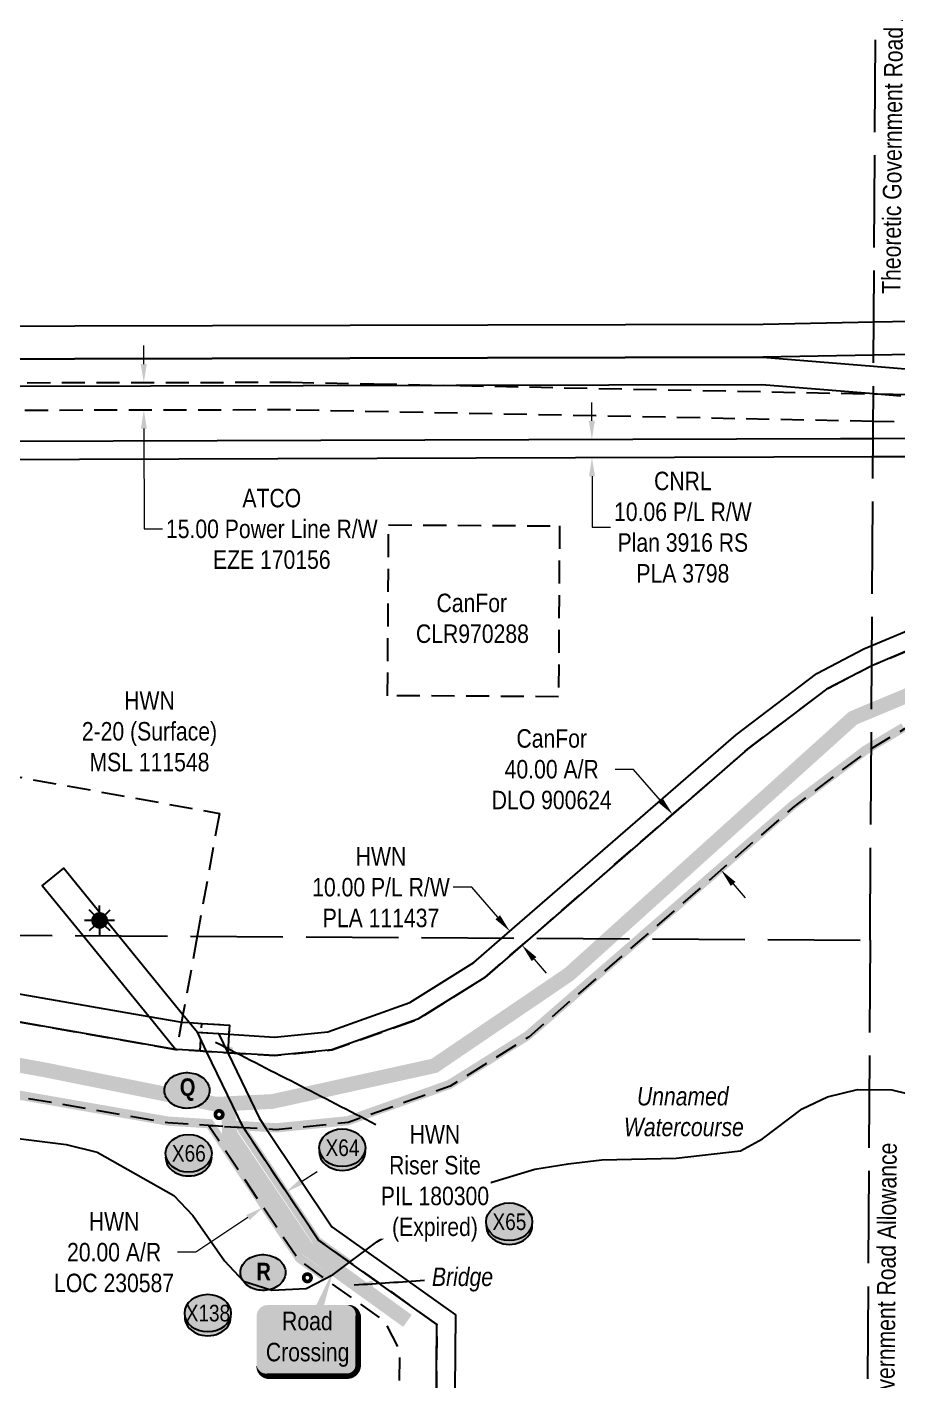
# Model space of a CAD drawing. Extents: x 454172 to 490274, y 6043290 to 6049925.
# Drawn here: x 471741 to 472212, y 6044025 to 6044758 of the extents above; entities that cross this region are included whole.
import ezdxf
from ezdxf.enums import TextEntityAlignment as Align

# ---------------------------------------------------------------- set-up
doc = ezdxf.new("R2010")
doc.units = 0
doc.header["$LTSCALE"] = 5
doc.header["$PDMODE"] = 35
doc.header["$PDSIZE"] = 5
for name, pattern in [('foc-ACCESSROAD', [3.75, 2.5, -1.25]), ('foc-FLOWLINE', [3.75, 2.5, -1.25]), ('foc-UNSURVEYED', [12.5, 10, -2.5]), ('foc-WHEELTRACKS', [2, 0.4, -1.6])]:
    doc.linetypes.add(name, pattern=pattern)
doc.layers.get('Defpoints').update_dxf_attribs({"color": 9})
for name, color, linetype, lineweight in [('AS-GENERAL', 48, 'Continuous', 18), ('F-AR-T', 190, 'Continuous', 9), ('F-EZE-T', 190, 'Continuous', 9), ('F-RW-T', 190, 'Continuous', 9), ('F-WS-T', 190, 'Continuous', 9)]:
    doc.layers.add(name, color=color, linetype=linetype, lineweight=lineweight)
for name, color, linetype in [('AS-ROADS', 254, 'Continuous'), ('CG-NOTES', 7, 'Continuous'), ('F-AR', 190, 'foc-ACCESSROAD'), ('F-EZE', 190, 'foc-FLOWLINE'), ('F-RW', 190, 'Continuous'), ('F-WS', 190, 'foc-ACCESSROAD'), ('F-WS-S', 190, 'Continuous'), ('L-ROAD-T', 7, 'Continuous'), ('L-USEC', 7, 'foc-UNSURVEYED'), ('P-CROSSINGS', 250, 'Continuous'), ('P-PROPOSED', 10, 'Continuous'), ('T-WATER', 160, 'Continuous'), ('T-WATER-P3', 160, 'foc-WHEELTRACKS'), ('T-WATER-T', 170, 'Continuous')]:
    doc.layers.add(name, color=color, linetype=linetype)
doc.styles.add('80', font='ARIALN.TTF', dxfattribs={"height": 10})
doc.styles.add('80CG', font='ARIALN.TTF', dxfattribs={"height": 10})
doc.styles.add('80L', font='ARIALN.TTF', dxfattribs={"height": 10})
doc.styles.add('80LS', font='ARIALNI.TTF', dxfattribs={"height": 10})
doc.styles.add('BOLD', font='ARIALNB.TTF')
doc.styles.add('Crossing', font='ARIALN.TTF', dxfattribs={"height": 10})
doc.styles.add('foc-LtypeFont', font='ARIALN.TTF', dxfattribs={"height": 7.35})
doc.linetypes.add('foc-TOPO-flowdirection-NOLINE', pattern='A,0,[">",foc-LtypeFont,S=0.3,R=0,X=0,Y=-0.945],-20,[">",foc-LtypeFont,S=0.3,R=0,X=0,Y=-0.945],0', length=20)
doc.dimstyles.new('Compass 5 000', dxfattribs={"dimscale": 5, "dimtxt": 9, "dimasz": 2, "dimexe": 0.2, "dimexo": 0.0625, "dimgap": 0.5, "dimtad": 0, "dimtih": 1, "dimtoh": 1, "dimzin": 0, "dimdsep": 46, "dimtxsty": '80CG', "dimcen": 0.1, "dimse1": 1, "dimse2": 1, "dimclrd": 256, "dimclrt": 256, "dimaunit": 1, "dimadec": 4, "dimazin": 0, "dimtfac": 0.06, "dimtofl": 0, "dimtmove": 0, "dimatfit": 1, "dimfxl": 0.2, "dimtolj": 1, "dimtzin": 0, "dimlwd": -1, "dimarcsym": 0})

# ---------------------------------------------------------------- blocks, each defined once
blk = doc.blocks.new('AA')
at = {"const_width": 4}
blk.add_lwpolyline([(-1, 0, 1), (1, 0, 1)], format="xyb", close=True, dxfattribs=at)
blk.add_circle((0, 0), 2)
blk = doc.blocks.new('Route_Letters')
h = blk.add_hatch(color=255)
h.dxf.hatch_style = 1
edge = h.paths.add_edge_path()
edge.add_ellipse((-0.12, 0.46), major_axis=(-11.97, 0), ratio=0.789318, start_angle=0, end_angle=360)
at = {"color": 5}
blk.add_open_spline([(-12.34, 0.46), (-12.34, -0.25), (-12.24, -0.97), (-11.72, -2.79), (-11.14, -3.88), (-9.56, -5.81), (-8.54, -6.66), (-6.22, -8.02), (-4.9, -8.54), (-2.12, -9.17), (-0.66, -9.3), (2.22, -9.13), (3.64, -8.84), (6.27, -7.89), (7.48, -7.22), (9.54, -5.6), (10.38, -4.64), (11.6, -2.54), (11.97, -1.4), (12.18, 0.91), (12.02, 2.08), (11.2, 4.3), (10.54, 5.35), (8.8, 7.2), (7.72, 7.99), (5.29, 9.24), (3.93, 9.68), (1.11, 10.18), (-0.35, 10.23), (-3.22, 9.91), (-4.61, 9.55), (-7.16, 8.47), (-8.32, 7.75), (-10.24, 6.02), (-11, 5.02), (-12.05, 2.86), (-12.32, 1.7), (-12.34, 0.52), (-12.34, 0.49), (-12.34, 0.46)], degree=3, knots=[0, 0, 0, 0, 0.219529, 0.219529, 0.575727, 0.575727, 0.931924, 0.931924, 1.288121, 1.288121, 1.644318, 1.644318, 2.000515, 2.000515, 2.356712, 2.356712, 2.712909, 2.712909, 3.069107, 3.069107, 3.425304, 3.425304, 3.781501, 3.781501, 4.137698, 4.137698, 4.493895, 4.493895, 4.850092, 4.850092, 5.20629, 5.20629, 5.562487, 5.562487, 5.918684, 5.918684, 6.274881, 6.274881, 6.283185, 6.283185, 6.283185, 6.283185], dxfattribs=at)
at = {"color": 14, "style": 'BOLD'}
blk.add_attdef('A', text='', height=9.5, dxfattribs=at).set_placement((0.22, 0.98), align=Align.MIDDLE)
blk = doc.blocks.new('*D148')
at = {"layer": 'Defpoints', "color": 0, "transparency": 16777216}
for p in [(472100.65, 6044340.8), (472090.28, 6044331.79), (472126.87, 6044310.62)]:
    blk.add_point(p, dxfattribs=at)
at = {"layer": 'F-AR-T', "transparency": 16777216}
for p, q in [((472069.13, 6044356.13), (472059.13, 6044356.13)), ((472083.72, 6044339.34), (472069.13, 6044356.13)), ((472123.07, 6044294.07), (472129.63, 6044286.52))]:
    blk.add_line(p, q, dxfattribs=at)
for points in [[(472084.98, 6044340.43), (472082.47, 6044338.25), (472090.28, 6044331.79)], [(472124.32, 6044295.16), (472121.81, 6044292.97), (472116.51, 6044301.61)]]:
    blk.add_solid(points, dxfattribs=at)
at = {"layer": 'F-AR-T', "transparency": 16777216, "insert": (472024.86, 6044356.13), "char_height": 10, "attachment_point": 5, "style": '80CG'}
blk.add_mtext('\\A1;CanFor\\P40.00 A/R\\PDLO 900624', dxfattribs=at)
blk = doc.blocks.new('*D166')
at = {"layer": 'Defpoints', "color": 0, "transparency": 16777216}
for p in [(471882.43, 6044125.48), (471868.71, 6044119.02), (471869.96, 6044117.15)]:
    blk.add_point(p, dxfattribs=at)
at = {"layer": 'F-AR-T', "transparency": 16777216}
for p, q in [((471889.49, 6044132.91), (471897.81, 6044138.46)), ((471860.4, 6044113.47), (471832.26, 6044094.66)), ((471832.26, 6044094.66), (471822.26, 6044094.66))]:
    blk.add_line(p, q, dxfattribs=at)
for points in [[(471888.57, 6044134.29), (471890.42, 6044131.52), (471881.18, 6044127.35)], [(471859.47, 6044114.85), (471861.32, 6044112.08), (471868.71, 6044119.02)]]:
    blk.add_solid(points, dxfattribs=at)
at = {"layer": 'F-AR-T', "transparency": 16777216, "insert": (471787.96, 6044094.66), "char_height": 10, "attachment_point": 5, "style": '80CG'}
blk.add_mtext('\\A1;HWN\\P20.00 A/R\\PLOC 230587', dxfattribs=at)
blk = doc.blocks.new('*D39')
at = {"layer": 'Defpoints', "color": 0, "transparency": 16777216}
for p in [(471824.94, 6044565.62), (471804.07, 6044550.59), (471824.97, 6044550.63)]:
    blk.add_point(p, dxfattribs=at)
at = {"layer": 'F-EZE-T', "transparency": 16777216}
for p, q in [((471804.03, 6044575.58), (471804.01, 6044585.58)), ((471804.09, 6044540.59), (471804.19, 6044486.27)), ((471804.19, 6044486.27), (471814.19, 6044486.27))]:
    blk.add_line(p, q, dxfattribs=at)
for points in [[(471805.69, 6044575.58), (471802.36, 6044575.58), (471804.05, 6044565.58)], [(471805.76, 6044540.59), (471802.42, 6044540.59), (471804.07, 6044550.59)]]:
    blk.add_solid(points, dxfattribs=at)
at = {"layer": 'F-EZE-T', "transparency": 16777216, "insert": (471873.33, 6044486.27), "char_height": 10, "attachment_point": 5, "style": '80CG'}
blk.add_mtext('\\A1;ATCO\\P15.00 Power Line R/W\\PEZE 170156', dxfattribs=at)
blk = doc.blocks.new('*D46')
at = {"layer": 'Defpoints', "color": 0, "transparency": 16777216}
for p in [(471988.02, 6044534.63), (471988.05, 6044524.58), (472046.64, 6044524.78)]:
    blk.add_point(p, dxfattribs=at)
at = {"layer": 'F-RW-T', "transparency": 16777216}
for p, q in [((472046.57, 6044544.83), (472046.54, 6044554.83)), ((472046.67, 6044514.78), (472046.76, 6044487.2)), ((472046.76, 6044487.2), (472056.76, 6044487.2))]:
    blk.add_line(p, q, dxfattribs=at)
for points in [[(472048.24, 6044544.83), (472044.9, 6044544.82), (472046.6, 6044534.83)], [(472048.34, 6044514.78), (472045, 6044514.77), (472046.64, 6044524.78)]]:
    blk.add_solid(points, dxfattribs=at)
at = {"layer": 'F-RW-T', "transparency": 16777216, "insert": (472095.85, 6044487.2), "char_height": 10, "attachment_point": 5, "style": '80CG'}
blk.add_mtext('\\A1;CNRL\\P10.06 P/L R/W\\PPlan 3916 RS\\PPLA 3798', dxfattribs=at)
blk = doc.blocks.new('*D56')
at = {"layer": 'Defpoints', "color": 0, "transparency": 16777216}
for p in [(472034.04, 6044296.16), (472040.6, 6044288.62), (472002.19, 6044268.48)]:
    blk.add_point(p, dxfattribs=at)
at = {"layer": 'F-RW-T', "transparency": 16777216}
for p, q in [((471981.53, 6044292.27), (471971.53, 6044292.27)), ((471995.63, 6044276.03), (471981.53, 6044292.27)), ((472015.31, 6044253.39), (472021.87, 6044245.84))]:
    blk.add_line(p, q, dxfattribs=at)
for points in [[(471996.89, 6044277.13), (471994.38, 6044274.94), (472002.19, 6044268.48)], [(472016.57, 6044254.48), (472014.05, 6044252.3), (472008.75, 6044260.94)]]:
    blk.add_solid(points, dxfattribs=at)
at = {"layer": 'F-RW-T', "transparency": 16777216, "insert": (471932.44, 6044292.27), "char_height": 10, "attachment_point": 5, "style": '80CG'}
blk.add_mtext('\\A1;HWN\\P10.00 P/L R/W\\PPLA 111437', dxfattribs=at)
blk = doc.blocks.new('GAS')
h = blk.add_hatch(color=255)
h.dxf.hatch_style = 1
edge = h.paths.add_edge_path()
edge.add_arc((0, 0), 0.9, 0, 360)
for p, q in [((0, 0.81), (0, 1.62)), ((-0.81, 0), (-1.62, 0)), ((-0.57, 0.57), (-1.14, 1.14)), ((0.57, 0.57), (1.14, 1.14)), ((1.62, 0), (0.81, 0)), ((-0.57, -0.57), (-1.14, -1.14)), ((0, -0.81), (0, -1.62)), ((1.14, -1.14), (0.57, -0.57))]:
    blk.add_line(p, q)
blk.add_circle((0, 0), 0.8)
blk = doc.blocks.new('*U274')
h = blk.add_hatch(color=59)
edge = h.paths.add_edge_path()
edge.add_line((-21.5, -20), (21.5, -20))
edge.add_arc((21.5, -14), 6, 270, 360)
edge.add_line((27.5, -14), (27.5, 12.5))
edge.add_arc((21.5, 12.5), 6, 0, 90)
edge.add_line((21.5, 18.5), (-21.5, 18.5))
edge.add_arc((-21.5, 12.5), 6, 90, 180)
edge.add_line((-27.5, 12.5), (-27.5, -14))
edge.add_arc((-21.5, -14), 6, 180, 270)
at = {"color": 1, "flags": 128}
blk.add_lwpolyline([(14.53, 38.54, 0, 7.5, 0), (0, 0, 0, 0, 0)], format="xyseb", dxfattribs=at)
blk.add_lwpolyline([(-21.5, -20, 3, 3, 0), (21.5, -20, 3, 3, 0.414214), (27.5, -14, 3, 3, 0), (27.5, 12.5, 3, 0, 0.414214), (21.5, 18.5, 0, 0, 0), (-21.5, 18.5, 0, 0, 0.414214), (-27.5, 12.5, 0, 0, 0), (-27.5, -14, 0, 3, 0.414214)], format="xyseb", close=True, dxfattribs=at)
at = {"color": 1, "style": '80'}
blk.add_attdef('ENTER_TEXT_001', (-35.99, -5), '', height=10, dxfattribs=at)
blk = doc.blocks.new('xing2')
h = blk.add_hatch(color=50)
h.dxf.hatch_style = 1
edge = h.paths.add_edge_path()
edge.add_ellipse((0, 0), major_axis=(-12.5, 0), ratio=0.816297, start_angle=0, end_angle=360)
h = blk.add_hatch(color=250)
h.dxf.hatch_style = 1
edge = h.paths.add_edge_path()
edge.add_ellipse((0, -2.05), major_axis=(-12.5, 0), ratio=0.816297, start_angle=0, end_angle=180)
edge.add_line((12.5, -2.05), (12.5, 0))
edge.add_ellipse((0, 0), major_axis=(-12.5, 0), ratio=0.816297, start_angle=0, end_angle=180, ccw=False)
edge.add_line((-12.5, 0), (-12.5, -2.05))
at = {"color": 250}
blk.add_ellipse((0, 0), major_axis=(-12.5, 0), ratio=0.816297, dxfattribs=at)
blk.add_ellipse((0, -2.05), major_axis=(-12.5, 0), ratio=0.816297, start_param=0, end_param=3.141593, dxfattribs=at)
at = {"color": 250, "style": 'Crossing'}
blk.add_attdef('CROSSING', text='', height=9, dxfattribs=at).set_placement((0.09, 0.02), align=Align.MIDDLE_CENTER)
at = {"color": 250, "style": 'Crossing', "flags": 1}
for tag, p in [('OWNER', (0.09, -12.49)), ('DESCRIPTION', (0.09, -25.77)), ('LOCATION', (0.09, -39.3)), ('DWG_REF', (0.09, -52.84))]:
    blk.add_attdef(tag, text='', height=9, dxfattribs=at).set_placement(p, align=Align.MIDDLE_CENTER)

msp = doc.modelspace()

# ---------------------------------------------------------------- linework, layer by layer
at = {"layer": 'AS-GENERAL', "const_width": 5, "flags": 128}
msp.add_lwpolyline([(471898.396, 6044092.712), (471919.905, 6044076.364)], dxfattribs=at)
at = {"layer": 'AS-ROADS', "const_width": 7.996, "flags": 128}
for points in [[(475014.156, 6044542.833), (473805.857, 6044552.612), (473742.691, 6044553.562), (473692.823, 6044573.975), (473476.563, 6044691.804), (473406.347, 6044718.087), (473355.253, 6044734.215), (473275.899, 6044743.22), (473239.745, 6044733.961), (472887.734, 6044649.713), (472501.795, 6044510.218), (472450.745, 6044482.161), (472256.642, 6044412.51), (472188, 6044383.92), (472034.219, 6044245.142), (471961.318, 6044195.626), (471873.739, 6044176.307), (471843.238, 6044174.797), (471749.922, 6044193.513), (471535.036, 6044232.499), (471412.928, 6044293.134), (471330.997, 6044368.73)], [(471849.84, 6044175.124), (471850.446, 6044158.981), (471892.318, 6044096.717), (471946.773, 6044057.511)]]:
    msp.add_lwpolyline(points, dxfattribs=at)
at = {"layer": 'F-AR', "flags": 128}
for points in [[(459735.175, 6046472.34), (459774.96, 6046470.4), (459823.646, 6046470.097), (459925.381, 6046469.465), (459932.458, 6046469.421), (459936.768, 6046469.394), (459942.957, 6046469.356), (459994.91, 6046469.033), (460052.536, 6046468.675), (460105.19, 6046463.254), (460157.155, 6046453.884), (460158.304, 6046453.677), (460261.824, 6046420.316), (460797.913, 6046230.963), (460822.759, 6046222.187), (460827.977, 6046219.713), (460916.183, 6046177.888), (461045.505, 6046113.108), (461099.932, 6046080.751), (461124.886, 6046062.712), (461216.997, 6045981.245), (461251.406, 6045950.816), (461259.016, 6045944.093), (461345.536, 6045859.476), (461375.492, 6045835.418), (461428.401, 6045802.394), (461479.79, 6045777.726), (461534.36, 6045764.688), (461619.044, 6045749.756), (461814.875, 6045715.227), (461915.656, 6045708.426), (462423.761, 6045699.044), (462442.87, 6045698.692), (462453.917, 6045698.515), (463248.913, 6045685.843), (463317.549, 6045684.749), (463702.444, 6045680.703), (463732.663, 6045680.385), (464053.993, 6045677.019), (464084.151, 6045676.703), (464515.596, 6045672.175), (464879.165, 6045666.676), (465143.009, 6045662.68), (465152.923, 6045662.53), (465153.331, 6045662.524), (465182.584, 6045662.08), (465183.003, 6045662.073), (465573.803, 6045656.171), (465684.201, 6045652.454), (465714.354, 6045651.439), (465884.808, 6045645.7), (465933.897, 6045641.752), (465954.122, 6045640.125), (465968.064, 6045639.004), (466110.718, 6045616.357), (466232.285, 6045592.456), (466293.194, 6045573.45), (466350.716, 6045546.368), (466507.95, 6045445.747), (466594.144, 6045390.588), (466745.816, 6045288.977), (466762.721, 6045277.652), (467025.394, 6045101.681), (467087.104, 6045060.349), (467309.365, 6044914.084), (467339.385, 6044894.327), (467728.301, 6044638.386), (467743.255, 6044628.546), (467745.892, 6044626.81), (467752.485, 6044622.473), (467793.584, 6044595.429), (467845.945, 6044568.641), (467900.55, 6044551.287), (467938.354, 6044546.349), (467978.293, 6044545.527), (468024.119, 6044548.14), (468035.75, 6044548.803), (468071.187, 6044550.825), (468112.757, 6044553.196), (468131.041, 6044554.239), (468132.24, 6044554.307), (468153.563, 6044555.523), (468157.43, 6044555.828), (468161.336, 6044556.263), (468167.473, 6044556.317), (468171.313, 6044556.536), (468174.345, 6044556.709), (468303.293, 6044560.119), (468430.81, 6044559.982), (468465.902, 6044560.029), (468485.905, 6044560.056), (468487.2, 6044560.057), (468502.551, 6044560.077), (468510.737, 6044560.088), (468803.155, 6044560.478), (468937.6, 6044562.493), (468967.763, 6044562.945), (469065.756, 6044564.413), (469123.955, 6044561.589), (469189.86, 6044548.101), (469205.381, 6044544.699), (469210.287, 6044543.92), (469220.837, 6044541.761), (469225.742, 6044540.757), (469232.158, 6044539.28), (469233.443, 6044538.984), (469243.805, 6044536.597), (469253.746, 6044534.307), (469259.321, 6044533.224), (469473.288, 6044483.745), (469574.269, 6044455.441), (469615.74, 6044437.26), (469687.161, 6044389.61), (469761.493, 6044331.457), (469783.141, 6044314.521), (469816.413, 6044297.391), (469851.582, 6044286.323), (469910.125, 6044278.03), (470011.614, 6044279.417), (470113.383, 6044284.719), (470233.973, 6044299.668), (470332.224, 6044320.007), (470387.864, 6044341.598), (470564.763, 6044440.023), (470567.529, 6044441.21), (470597.772, 6044454.18), (470624.653, 6044465.708), (470686.271, 6044483.949), (470729.292, 6044490.305), (470808.667, 6044494.132), (470830.849, 6044495.202), (470836.271, 6044495.464), (470841.127, 6044495.993), (470865.943, 6044498.701), (470872.415, 6044499.407), (470876.603, 6044499.853), (470880.122, 6044500.249), (470892.012, 6044501.546), (470961.785, 6044509.162), (471020.537, 6044515.574), (471082.957, 6044520.184), (471126.231, 6044519.847), (471156.853, 6044514.998), (471169.302, 6044513.026), (471204.737, 6044500.296), (471243.436, 6044478.237), (471292.701, 6044437.934), (471392.362, 6044345.525), (471425.647, 6044314.663), (471455.812, 6044294.914), (471489.51, 6044277.067), (471515.465, 6044267.611), (471525.028, 6044264.134), (471584.217, 6044251.304), (471683.929, 6044228.508), (471687.731, 6044227.838), (471821.254, 6044204.513), (471821.823, 6044204.425), (471834.497, 6044203.636), (471836.144, 6044203.534), (471838.021, 6044203.415), (471849.462, 6044202.702), (471874.97, 6044201.134), (471905.821, 6044204.176), (471952.393, 6044220.804), (471988.57, 6044243.411), (472013.114, 6044264.733), (472130.92, 6044367.104), (472173.652, 6044399.527), (472198.095, 6044412.291), (472228.331, 6044424.911), (472229.428, 6044425.37), (472324.11, 6044461.047), (472388.795, 6044485.098), (472520.129, 6044533.932), (472525.69, 6044535.998), (472542.901, 6044542.398), (472562.284, 6044549.453), (472585.909, 6044558.391), (472592.401, 6044560.623), (472615.177, 6044569.274), (472636.706, 6044577.314), (472672.536, 6044590.696), (472726.218, 6044610.747), (472845.216, 6044655.196), (472885.896, 6044667.613), (473022.597, 6044699.048), (473025.193, 6044699.692), (473200.886, 6044743.302), (473287.425, 6044765.536), (473440.117, 6044734.159), (473749.357, 6044566.947), (473829.694, 6044566.989), (473859.855, 6044567.008), (474228.29, 6044567.23), (474351.252, 6044566), (474378.468, 6044565.729), (474421.057, 6044565.307), (474437.185, 6044565.147), (474655.091, 6044562.999), (475108.206, 6044558.523), (475109.282, 6044558.532), (475128.812, 6044558.79), (475140.12, 6044558.934), (475143.548, 6044558.974), (475192.998, 6044559.606), (475281.483, 6044546.949), (475400.705, 6044504.667), (475459.954, 6044478.12), (475490.043, 6044464.638), (475504.583, 6044458.123), (475596.033, 6044441.011), (475662.25, 6044441.498), (475746.6, 6044455.938), (476025.056, 6044546.381), (476143.581, 6044554.353), (476148.588, 6044554.56), (476183.806, 6044557.031), (476237.789, 6044555.497), (476254.302, 6044555.031), (476261.439, 6044554.83), (476264.299, 6044554.745), (476285.771, 6044554.135), (476932.029, 6044535.774), (477068.574, 6044537.823), (477090.991, 6044536.11), (477121.14, 6044533.807), (477346.82, 6044516.564), (477414.833, 6044514.458), (477467.959, 6044515.367), (477623.19, 6044545.329), (477819.006, 6044549.6), (477882.821, 6044547.375), (477916.551, 6044543.243), (478117.075, 6044518.685), (478342.582, 6044431.397), (478371.608, 6044423.243), (478483.871, 6044403.53), (478721.231, 6044379.659), (478751.377, 6044376.627), (478768.899, 6044374.865), (478791.642, 6044372.578), (478854.731, 6044366.233), (478874.651, 6044364.23), (478885.291, 6044363.16), (479004.406, 6044356.061), (479139.039, 6044348.004), (479558.838, 6044337.336), (479612.179, 6044335.981), (479671.347, 6044337.727), (479689.056, 6044340.577), (479769.55, 6044361.111), (479812.597, 6044365.159), (480063.121, 6044371.307), (480151.135, 6044371.357), (480182.259, 6044369.923), (480324.844, 6044357.216), (480376.622, 6044350.85), (480406.757, 6044347.145), (480509.088, 6044334.563), (480576.879, 6044318.02), (480595.379, 6044313.505), (480638.022, 6044303.099), (480736.949, 6044282.979), (481062.233, 6044266.714), (481204.451, 6044266.143), (481279.357, 6044265.842), (481363.634, 6044261.089), (481441.797, 6044252.633), (481484.233, 6044244.683), (481536.865, 6044228.253), (481555.176, 6044222.547), (481593.081, 6044200.767), (481633.538, 6044171.403), (481647.919, 6044160.966), (481648.412, 6044160.521), (481695.438, 6044118.098), (481726.906, 6044083.605), (482010.01, 6043733.136), (482027.657, 6043711.291), (482039.988, 6043697.687), (482096.216, 6043635.659), (482113.388, 6043621.418), (482133.709, 6043610.454), (482152.336, 6043603.604), (482227.603, 6043586.802), (482337.784, 6043549.778), (482479.255, 6043461.675), (482497.85, 6043453.073), (482519.676, 6043448.142), (482548.126, 6043444.715), (482584.857, 6043450.883), (482602.295, 6043464.052), (482741.67, 6043501.636), (482764.916, 6043507.905), (482773.931, 6043510.336), (482828.57, 6043530.12), (482828.476, 6043505.794), (482828.449, 6043498.563), (482828.406, 6043487.542), (482822.467, 6043485.399), (482785.195, 6043471.956), (482620.247, 6043427.484), (482610.76, 6043420.314), (482602.141, 6043413.811), (482548.966, 6043404.249), (482513.174, 6043408.625), (482484.91, 6043415.01), (482472.352, 6043420.811), (482460.223, 6043426.43), (482444.539, 6043436.198), (482414.186, 6043455.1), (482320.632, 6043513.362), (482216.867, 6043548.235), (482141.031, 6043565.164), (482117.234, 6043573.916), (482091.184, 6043587.971), (482068.704, 6043606.483), (482039.685, 6043638.494), (482009.695, 6043671.578), (481997.275, 6043685.28), (481696.57, 6044057.539), (481667.215, 6044089.716), (481622.717, 6044129.859), (481571.319, 6044167.163), (481539.07, 6044185.693), (481511.112, 6044194.416), (481474.565, 6044205.819), (481435.953, 6044212.999), (481382.463, 6044218.839), (481375.289, 6044219.616), (481373.204, 6044219.841), (481360.356, 6044221.231), (481347.689, 6044221.946), (481278.165, 6044225.867), (481204.214, 6044226.164), (481061.176, 6044226.738), (480991.13, 6044230.234), (480731.945, 6044243.199), (480629.002, 6044264.148), (480501.907, 6044295.163), (480406.485, 6044306.897), (480376.351, 6044310.603), (480320.651, 6044317.452), (480179.943, 6044329.991), (480150.865, 6044331.393), (480063.013, 6044331.317), (479814.903, 6044325.221), (479776.405, 6044321.6), (479697.19, 6044301.392), (479675.129, 6044297.841), (479612.273, 6044295.987), (479558.611, 6044297.35), (479137.351, 6044308.054), (479002.25, 6044316.139), (478882.489, 6044323.268), (478872.291, 6044324.294), (478852.372, 6044326.296), (478751.193, 6044336.468), (478721.047, 6044339.499), (478478.515, 6044363.881), (478362.746, 6044384.204), (478329.93, 6044393.425), (478107.278, 6044479.607), (477916.36, 6044502.989), (477879.686, 6044507.481), (477818.736, 6044509.606), (477627.445, 6044505.431), (477472.128, 6044475.453), (477414.554, 6044474.469), (477344.675, 6044476.632), (477197.349, 6044487.875), (477177.416, 6044489.398), (477120.943, 6044493.726), (477090.794, 6044496.03), (477067.347, 6044497.821), (476931.804, 6044495.787), (476285.568, 6044514.147), (476263.594, 6044514.766), (476253.598, 6044515.055), (476184.533, 6044517.017), (476151.845, 6044514.824), (476146.858, 6044514.49), (476133.208, 6044513.574), (476032.723, 6044506.833), (476002.368, 6044496.973), (475983.233, 6044490.758), (475756.223, 6044417.027), (475665.822, 6044401.547), (475592.499, 6044401.002), (475492.596, 6044419.69), (475489.812, 6044420.937), (475459.723, 6044434.418), (475385.845, 6044467.518), (475271.835, 6044507.952), (475190.53, 6044519.565), (475140.274, 6044518.931), (475123.457, 6044518.717), (475120.03, 6044518.675), (475108.666, 6044518.532), (475103.701, 6044518.543), (475089.357, 6044518.611), (475078.177, 6044518.725), (474654.872, 6044522.958), (474420.659, 6044525.299), (474404.494, 6044525.461), (474228.105, 6044527.225), (473859.629, 6044527.002), (473829.468, 6044526.985), (473739.445, 6044526.93), (473720.786, 6044536.956), (473719.059, 6044536.956), (473596.1, 6044536.874), (473588.093, 6044536.868), (473585.267, 6044536.868), (473581.884, 6044536.866), (473566.879, 6044536.852), (473563.055, 6044536.854), (473425.64, 6044536.767), (473410.666, 6044536.758), (473382.176, 6044536.74), (473372.132, 6044536.733), (473362.277, 6044536.728), (473359.16, 6044536.728), (473349.102, 6044536.722), (473339.053, 6044536.715), (473318.775, 6044536.701), (473318.764, 6044550.183), (473318.752, 6044565.176), (473318.75, 6044567.17), (473329.585, 6044567.198), (473339.869, 6044567.203), (473349.892, 6044567.207), (473359.14, 6044567.218), (473359.95, 6044567.212), (473369.177, 6044567.168), (473379.225, 6044567.088), (473410.859, 6044566.901), (473425.846, 6044566.814), (473665.393, 6044566.908), (473426.485, 6044696.165), (473289.622, 6044724.346), (473288.427, 6044724.515), (473210.676, 6044704.54), (473031.893, 6044660.163), (473024.953, 6044658.567), (472896.224, 6044628.965), (472858.059, 6044617.316), (472853.502, 6044615.613), (472799.801, 6044595.556), (472763.998, 6044582.181), (472722.826, 6044566.804), (472719.17, 6044565.438), (472707.863, 6044561.214), (472689.153, 6044554.226), (472665.057, 6044545.227), (472628.903, 6044531.724), (472622.464, 6044529.33), (472337.632, 6044423.424), (472243.934, 6044388.101), (472228.075, 6044382.397), (472215.784, 6044377.976), (472197.824, 6044367.249), (472195.137, 6044365.643), (472156.147, 6044336.06), (472073.668, 6044264.387), (472012.425, 6044211.174), (471969.911, 6044184.607), (471914.649, 6044164.876), (471875.631, 6044161.023), (471870.489, 6044161.338), (471857.944, 6044162.12), (471839.134, 6044163.287), (471817.001, 6044164.671), (471676.473, 6044189.196), (471576.039, 6044212.169), (471513.903, 6044225.637), (471473.237, 6044240.445), (471435.463, 6044260.451), (471423.705, 6044268.148), (471400.932, 6044283.057), (471392.026, 6044291.315), (471266.427, 6044407.775), (471220.721, 6044445.167), (471187.953, 6044463.844), (471159.329, 6044474.129), (471122.93, 6044479.892), (471084.276, 6044480.193), (471024.179, 6044475.755), (470885.747, 6044460.646), (470874.126, 6044459.378), (470870.332, 6044458.956), (470866.419, 6044458.537), (470859.639, 6044457.797), (470839.406, 6044455.589), (470835.169, 6044455.385), (470824.936, 6044454.892), (470733.186, 6044450.467), (470694.91, 6044444.812), (470638.253, 6044428.04), (470597.494, 6044410.56), (470582.407, 6044404.089), (470567.239, 6044395.65), (470404.895, 6044305.322), (470343.586, 6044281.532), (470309.959, 6044274.564), (470240.495, 6044260.191), (470116.886, 6044244.869), (470012.927, 6044239.452), (469907.579, 6044238.011), (469842.717, 6044247.2), (469801.151, 6044260.282), (469767.298, 6044277.711), (469761.483, 6044280.705), (469761.163, 6044280.955), (469663.716, 6044357.192), (469596.473, 6044402.055), (469560.782, 6044417.701), (469463.401, 6044444.996), (469264.418, 6044490.822), (469254.03, 6044493.215), (469248.854, 6044494.407), (469238.502, 6044496.792), (469225.881, 6044499.699), (469217.246, 6044501.688), (469210.365, 6044503.096), (469194.876, 6044506.267), (469118.949, 6044521.806), (469065.086, 6044524.419), (468967.494, 6044522.957), (468937.332, 6044522.505), (468803.481, 6044520.499), (468504.324, 6044520.1), (468496.272, 6044520.09), (468481.174, 6044520.068), (468431.092, 6044520.003), (468302.71, 6044520.134), (468205.609, 6044517.541), (468195.361, 6044517.267), (468191.263, 6044517.158), (468175.739, 6044516.743), (468171.331, 6044516.492), (468168.252, 6044516.316), (468161.337, 6044516.01), (468131.964, 6044514.247), (468097.387, 6044512.275), (468061.947, 6044510.253), (468050.316, 6044509.59), (467979.021, 6044505.524), (467935.344, 6044506.423), (467891.837, 6044512.105), (467830.683, 6044531.542), (467773.431, 6044560.832), (467719.513, 6044596.312), (467712.92, 6044600.648), (467710.283, 6044602.385), (467695.329, 6044612.223), (467339.048, 6044846.69), (467309.027, 6044866.446), (467064.989, 6045027.043), (466952.716, 6045102.247), (466572.241, 6045357.139), (466507.607, 6045398.502), (466331.346, 6045511.299), (466278.656, 6045536.106), (466222.446, 6045553.646), (466103.725, 6045576.987), (465963.32, 6045599.278), (465882.57, 6045605.772), (465714.057, 6045611.446), (465683.904, 6045612.462), (465583.938, 6045615.831), (465572.855, 6045616.202), (465522.515, 6045616.962), (464878.86, 6045626.698), (464515.072, 6045632.199), (464083.839, 6045636.725), (464053.681, 6045637.041), (463317.021, 6045644.773), (463248.594, 6045645.864), (462453.591, 6045658.536), (462442.182, 6045658.718), (462423.435, 6045659.064), (461913.94, 6045668.471), (461810.044, 6045675.483), (461618.706, 6045709.221), (461526.237, 6045725.525), (461466.342, 6045739.834), (461409.108, 6045767.309), (461352.309, 6045802.76), (461318.979, 6045829.528), (461231.779, 6045914.809), (461190.519, 6045951.291), (461156.109, 6045981.721), (461099.872, 6046031.463), (461077.963, 6046047.301), (461026.312, 6046078.007), (460898.663, 6046141.95), (460827.602, 6046175.645), (460807.496, 6046185.179), (460797.552, 6046188.691), (460249.033, 6046382.434), (460148.582, 6046414.806), (460099.588, 6046423.64), (460050.359, 6046428.709), (459994.562, 6046429.056), (459773.875, 6046430.428), (459729.022, 6046432.585), (459685.854, 6046444.031), (459646.574, 6046465.313), (459625.177, 6046483.098), (459622.176, 6046485.592), (459611.502, 6046494.361), (459606.812, 6046498.362), (459607.56, 6046498.982), (459622.127, 6046511.008), (459637.195, 6046525.102), (459641.888, 6046521.194), (459652.559, 6046512.324), (459655.336, 6046510.016), (459669.091, 6046498.583), (459700.708, 6046481.454), (459707.368, 6046479.688), (459735.175, 6046472.34)], [(471972.312, 6043999.539), (471977.289, 6043994.496), (471972.277, 6043994.531), (471962.282, 6043994.549), (471927.296, 6043994.845), (471942.398, 6044009.74), (471942.618, 6044041.446), (471934.545, 6044057.25), (471887.657, 6044090.674), (471839.132, 6044163.289), (471857.943, 6044162.123), (471898.596, 6044101.288), (471962.707, 6044055.587), (471962.387, 6044009.599), (471972.312, 6043999.539)]]:
    msp.add_lwpolyline(points, close=True, dxfattribs=at)
at = {"layer": 'F-EZE'}
for points in [[(470881.847, 6044563.025), (471393.717, 6044564.576), (471590.955, 6044565.188), (471883.631, 6044565.728), (471928.526, 6044564.84), (471975.384, 6044563.914), (472198.978, 6044559.387), (472209.67, 6044559.287), (472229.135, 6044558.903), (472340.834, 6044556.695), (472358.799, 6044556.34), (472419.663, 6044555.138), (472433.45, 6044554.866), (472442.371, 6044555.072), (472588.792, 6044558.457), (472615.741, 6044559.081), (472709.359, 6044561.249), (472933.963, 6044566.457), (472943.443, 6044566.689), (472993.496, 6044566.294), (473024.415, 6044566.157)], [(473024.327, 6044551.165), (472945.893, 6044551.425), (472935.707, 6044551.459), (472934.112, 6044551.465), (472666.205, 6044545.253), (472553.193, 6044542.638), (472546.053, 6044542.471), (472436.474, 6044539.939), (472436.481, 6044536.07), (472436.498, 6044526.222), (472430.501, 6044526.211), (472430.484, 6044536.075), (472430.479, 6044538.778), (472430.478, 6044539.929), (472409.282, 6044540.347), (472353.325, 6044541.452), (472335.357, 6044541.807), (472270.988, 6044543.079), (472229.045, 6044543.909), (472198.889, 6044544.505), (471883.456, 6044550.736), (471590.992, 6044550.196), (471393.624, 6044549.584), (470905.728, 6044548.069)]]:
    msp.add_lwpolyline(points, dxfattribs=at)
at = {"layer": 'F-RW'}
for points in [[(470899.05, 6044594.118), (471393.907, 6044595.375), (472139.252, 6044597.249), (472199.212, 6044598.363), (472229.376, 6044598.924), (472360.262, 6044601.357), (472442.32, 6044602.031), (472563.396, 6044604.527), (472726.218, 6044610.747), (472853.502, 6044615.613), (472957.332, 6044619.586), (472997.957, 6044611.358)], [(473024.573, 6044593.437), (472996.169, 6044593.376), (472955.867, 6044601.53), (472802.169, 6044595.649), (472799.801, 6044595.556), (472675.178, 6044590.797), (472672.536, 6044590.696), (472563.919, 6044586.546), (472443.198, 6044584.057), (472360.53, 6044583.374), (472229.267, 6044580.935), (472199.104, 6044580.374), (472139.15, 6044579.26), (471393.796, 6044577.415), (470896.462, 6044576.18)], [(470896.462, 6044576.183), (471393.796, 6044577.415), (472139.15, 6044579.26), (472199.068, 6044574.417), (472229.214, 6044571.98), (472334.397, 6044563.479), (472343.603, 6044564.222), (472346.498, 6044564.455), (472362.231, 6044565.67), (472362.925, 6044565.731), (472443.79, 6044572.066), (472564.237, 6044574.551), (472637.6, 6044577.347), (472639.436, 6044577.417), (472647.141, 6044577.712), (472766.029, 6044582.258), (472771.042, 6044582.448), (472954.975, 6044589.477), (472994.984, 6044581.364), (473024.504, 6044581.403)], [(470900.462, 6044531.026), (471393.519, 6044532.661), (472181.236, 6044535.272), (472198.833, 6044535.33), (472228.994, 6044535.431), (472299.047, 6044535.662), (472333.138, 6044535.775), (472335.94, 6044535.785), (472351.26, 6044535.835), (472351.933, 6044535.838), (472399.504, 6044535.996), (472447.019, 6044557.141), (472564.589, 6044559.522), (472592.405, 6044560.584), (472594.704, 6044560.672), (472598.862, 6044560.833), (472626.414, 6044561.889), (472720.831, 6044565.501), (472729.975, 6044565.854), (472755.373, 6044566.827), (472942.273, 6044573.983), (472943.401, 6044566.955), (472948.293, 6044536.476), (473024.242, 6044536.523)], [(473024.183, 6044526.473), (472939.726, 6044526.419), (472938.114, 6044536.47), (472933.758, 6044563.598), (472702.426, 6044554.739), (472690.566, 6044554.28), (472581.652, 6044550.114), (472566.482, 6044549.534), (472564.829, 6044549.477), (472562.288, 6044549.419), (472449.253, 6044547.132), (472424.415, 6044536.08), (472401.658, 6044525.953), (472348.231, 6044525.774), (472347.561, 6044525.772), (472336.601, 6044525.736), (472332.237, 6044525.722), (472329.436, 6044525.713), (472228.934, 6044525.38), (472218.79, 6044525.346), (472198.773, 6044525.28), (471393.457, 6044522.61), (470897.347, 6044520.966)], [(472213.831, 6044558.187), (472198.978, 6044559.387), (472138.565, 6044564.271), (471393.705, 6044562.688), (470909.814, 6044561.293)], [(472228.331, 6044424.911), (472198.094, 6044412.235), (472173.652, 6044399.527), (472130.92, 6044367.104), (472013.114, 6044264.733), (471988.57, 6044243.411), (471952.393, 6044220.804), (471905.821, 6044204.176), (471874.996, 6044201.137), (471849.462, 6044202.704), (471838.021, 6044203.416), (471836.144, 6044203.534), (471834.497, 6044203.636), (471821.818, 6044204.425), (471821.261, 6044204.504), (471806.797, 6044222.265), (471771.078, 6044266.127), (471749.116, 6044293.107), (471760.741, 6044302.574), (471790.503, 6044266.014), (471825.257, 6044223.339), (471828.778, 6044219.015), (471833.064, 6044213.741), (471835.12, 6044213.613), (471844.476, 6044213.036), (471850.084, 6044212.69), (471874.812, 6044211.164), (471903.618, 6044214.003), (471948.014, 6044229.853), (471982.607, 6044251.471), (471997.977, 6044264.82), (472124.615, 6044374.868), (472168.289, 6044408.002), (472193.888, 6044421.312), (472198.159, 6044423.102), (472225.805, 6044434.689)], [(471686.625, 6044243.252), (471806.797, 6044222.265), (471823.56, 6044219.341), (471824.523, 6044219.281), (471828.778, 6044219.015), (471835.431, 6044218.599), (471850.395, 6044217.666), (471850.084, 6044212.69), (471849.462, 6044202.702), (471838.021, 6044203.415), (471836.144, 6044203.534), (471834.497, 6044203.636), (471821.823, 6044204.425), (471821.254, 6044204.513), (471687.731, 6044227.838)], [(471962.387, 6044009.599), (471962.707, 6044055.587), (471898.596, 6044101.288), (471857.944, 6044162.12), (471838.021, 6044203.414), (471833.054, 6044213.742), (471844.476, 6044213.035), (471849.463, 6044202.7), (471866.637, 6044167.101), (471870.489, 6044161.336), (471905.889, 6044108.364), (471972.737, 6044060.711), (471972.312, 6043999.538)]]:
    msp.add_lwpolyline(points, dxfattribs=at)
at = {"layer": 'F-WS'}
for points in [[(471936.026, 6044395.981), (471936.582, 6044488.488), (472029.09, 6044487.955), (472028.534, 6044395.447), (471936.026, 6044395.981)], [(471825.257, 6044223.339), (471821.837, 6044204.423), (471821.255, 6044204.514), (471687.732, 6044227.85), (471683.914, 6044228.527), (471690.823, 6044266.591), (471707.274, 6044357.229), (471844.954, 6044332.258), (471832.932, 6044265.769), (471825.257, 6044223.339)]]:
    msp.add_lwpolyline(points, close=True, dxfattribs=at)
at = {"layer": 'F-WS', "flags": 128}
msp.add_lwpolyline([(471850.084, 6044212.69), (471849.461, 6044202.702), (471838.021, 6044203.415), (471834.497, 6044203.635), (471834.89, 6044209.925), (471835.12, 6044213.613), (471835.431, 6044218.599), (471850.395, 6044217.666), (471850.084, 6044212.69)], close=True, dxfattribs=at)
at = {"layer": 'L-USEC'}
for p, q in [((472197.202, 6044263.682), (472202.031, 6045067.711)), ((471391.884, 6044268.334), (472197.202, 6044263.682)), ((472197.202, 6044263.682), (472192.374, 6043459.655))]:
    msp.add_line(p, q, dxfattribs=at)
at = {"layer": 'P-PROPOSED', "flags": 128}
msp.add_lwpolyline([(472215.354, 6044378.885, 4.997, 4.997, 0), (472197.311, 6044368.107, 4.997, 4.997, 0), (472194.577, 6044366.473, 4.997, 4.997, 0), (472155.516, 6044336.837, 4.997, 4.997, 0), (472073.012, 6044265.141, 4.997, 4.997, 0), (472011.828, 6044211.981, 4.997, 4.997, 0), (471969.473, 6044185.513, 4.997, 4.997, 0), (471914.429, 6044165.86, 4.997, 4.997, 0), (471875.612, 6044162.026, 4.997, 4.997, 0), (471870.551, 6044162.336, 4.997, 4.997, 0), (471855.99, 6044163.244, 4.997, 4.997, 0), (471897.866, 6044100.582, 4.997, 4.997, 0), (471912.811, 6044089.928, 4.997, 4.997, 0), (471901.279, 6044082.191, 4.997, 4.997, 0), (471888.387, 6044091.381, 4.997, 4.997, 0), (471839.689, 6044164.254, 4.997, 4.997, 0), (471817.118, 6044165.666, 4.997, 4.997, 0), (471676.671, 6044190.177, 4.997, 4.997, 0)], format="xyseb", dxfattribs=at)
at = {"layer": 'T-WATER', "flags": 128}
msp.add_lwpolyline([(471727.404, 6044157.397), (471761.937, 6044152.968), (471778.817, 6044148.922), (471820.297, 6044125.48), (471830.589, 6044114.517), (471847.816, 6044089.943), (471858.047, 6044079.1), (471873.307, 6044074.211), (471891.979, 6044074.971), (471906.551, 6044082.625), (471930.168, 6044100.381), (471956.61, 6044116.222), (471984.617, 6044130.209), (472015.758, 6044139.697), (472033.824, 6044142.497), (472052.011, 6044144.697), (472092.176, 6044145.623), (472127.111, 6044149.538), (472138.985, 6044156.046), (472160.442, 6044172.358), (472174.058, 6044178.868), (472190.379, 6044182.805), (472208.932, 6044182.543), (472225.153, 6044178.616)], dxfattribs=at)
at = {"layer": 'T-WATER-P3', "linetype": 'foc-TOPO-flowdirection-NOLINE', "flags": 128}
msp.add_lwpolyline([(470929.783, 6044257.154), (470959.268, 6044254.515), (471080.962, 6044231.663), (471175.071, 6044220.217), (471248.652, 6044206.326), (471343.237, 6044196.803), (471393.395, 6044186.284), (471423.501, 6044174.462), (471440.44, 6044171.257), (471494.907, 6044166.15), (471532.736, 6044164.909), (471586.424, 6044159.32), (471727.404, 6044157.397), (471761.937, 6044152.968), (471778.817, 6044148.922), (471820.297, 6044125.48), (471830.589, 6044114.517), (471847.816, 6044089.943), (471858.047, 6044079.1), (471873.307, 6044074.211), (471891.979, 6044074.971), (471906.551, 6044082.625), (471930.168, 6044100.381), (471956.61, 6044116.222), (471984.617, 6044130.209), (472015.758, 6044139.697), (472033.824, 6044142.497), (472052.011, 6044144.697), (472092.176, 6044145.623), (472127.111, 6044149.538), (472138.985, 6044156.046), (472160.442, 6044172.358), (472174.058, 6044178.868), (472190.379, 6044182.805), (472208.932, 6044182.543), (472225.153, 6044178.616), (472242.809, 6044176.613), (472259.251, 6044180.55), (472272.084, 6044187.779), (472287.384, 6044192.074), (472342.194, 6044195.73), (472349.487, 6044191.547)], dxfattribs=at)

# ---------------------------------------------------------------- block references
at = {"layer": 'CG-NOTES', "xscale": 0.9984468346444563, "yscale": 0.9984468346444563, "zscale": 0.9984468346444563}
for p, values in [((471827.543, 6044181.8), {'A': 'Q'}), ((471868.676, 6044083.238), {'A': 'R'})]:
    msp.add_blockref('Route_Letters', p, dxfattribs=at).add_auto_attribs(values)
for p in [(471844.795, 6044169.227), (471892.581, 6044080.846)]:
    msp.add_blockref('AA', p, dxfattribs=at)
at = {"layer": 'CG-NOTES'}
ref = msp.add_blockref('*U274', (471892.606, 6044047.577), dxfattribs=at)
ref.add_attrib('ENTER_TEXT_001', 'Road', (471878.895, 6044052.469), dxfattribs={"layer": '0', "color": 1, "height": 10, "style": '80'})
ref.add_attrib('ENTER_TEXT_002', 'Crossing', (471870.13, 6044035.625), dxfattribs={"layer": '0', "color": 1, "height": 10, "style": '80'})
at = {"layer": 'F-WS-S', "xscale": 5, "yscale": 5, "zscale": 5}
msp.add_blockref('GAS', (471780.117, 6044274.316), dxfattribs=at)
at = {"layer": 'P-CROSSINGS', "color": 6}
for p, values in [((471911.501, 6044151.247), {'CROSSING': 'X64'}), ((471828.321, 6044148.225), {'CROSSING': 'X66'})]:
    msp.add_blockref('xing2', p, dxfattribs=at).add_auto_attribs(values)
at = {"layer": 'P-CROSSINGS', "xscale": 0.9987625526769183, "yscale": 0.9987625526769183, "zscale": 0.9987625526769183, "rotation": 0.005425436960693021}
msp.add_blockref('xing2', (471838.659, 6044061.693), dxfattribs=at).add_auto_attribs({'CROSSING': 'X138'})

# ---------------------------------------------------------------- texts
at = {"layer": 'F-WS-T', "insert": (471951.073, 6044451.245), "char_height": 10, "attachment_point": 1, "style": '80L'}
msp.add_mtext_dynamic_manual_height_columns('\\pi11.431;CanFor\\P\\pi0.29898;CLR970288', width=60.66617, gutter_width=50, heights=[0], dxfattribs=at)
at = {"layer": 'F-WS-T', "insert": (471807.108, 6044376.665), "char_height": 10, "width": 78.99495, "attachment_point": 5, "style": '80CG'}
msp.add_mtext('\\A1;HWN\\P2-20 (Surface)\\PMSL 111548', dxfattribs=at)
at = {"layer": 'L-ROAD-T', "style": '80L'}
for p in [(472209.523, 6044713.544), (472205.725, 6044054.051)]:
    msp.add_text('Theoretic Government Road Allowance', height=10, rotation=89.46784, dxfattribs=at).set_placement(p, align=Align.MIDDLE_CENTER)
at = {"layer": 'T-WATER-T', "attachment_point": 1}
for s, width, insert, char_height, style in [('\\pi7.8153;Unnamed\\P\\pi0.76583;Watercourse', 64.71814, (472063.18, 6044184.155), 9.99475, '80LS'), ('{\\fArial Narrow|b0|i1|c0|p34;Bridge}', 32.92401, (471960.016, 6044086.399), 10, '80L')]:
    msp.add_mtext_dynamic_manual_height_columns(s, width=width, gutter_width=50, heights=[0], dxfattribs=dict(at, insert=insert, char_height=char_height, style=style))

# ---------------------------------------------------------------- dimensions: what is measured, and where the dimension line sits
at = {"layer": 'F-AR-T'}
for base, p1, p2, angle, text, picture, middle in [((472090.284, 6044331.792), (472126.872, 6044310.621), (472100.648, 6044340.799), 130.990106, 'CanFor\\P40.00 A/R\\PDLO 900624', '*D148', (472024.86, 6044356.135)), ((471868.713, 6044119.023), (471882.429, 6044125.481), (471869.964, 6044117.151), 213.752885, 'HWN\\P20.00 A/R\\PLOC 230587', '*D166', (471787.96, 6044094.663))]:
    dim = msp.add_linear_dim(base=base, p1=p1, p2=p2, angle=angle, text=text, dimstyle='Compass 5 000', dxfattribs=at)
    dim.commit()
    dim.dimension.update_dxf_attribs({"geometry": picture, "text_midpoint": middle, "dimtype": 161})
at = {"layer": 'F-EZE-T'}
dim = msp.add_linear_dim(base=(471804.073, 6044550.59), p1=(471824.938, 6044565.62), p2=(471824.966, 6044550.628), angle=270.105941, text='ATCO\\P15.00 Power Line R/W\\PEZE 170156', dimstyle='Compass 5 000', dxfattribs=at)
dim.commit()
dim.dimension.update_dxf_attribs({"geometry": '*D39', "text_midpoint": (471873.333, 6044486.269), "dimtype": 161})
at = {"layer": 'F-RW-T'}
for base, p1, p2, angle, text, picture, middle in [((472046.638, 6044524.775), (471988.02, 6044534.631), (471988.053, 6044524.581), 270.189908, 'CNRL\\P10.06 P/L R/W\\PPlan 3916 RS\\PPLA 3798', '*D46', (472095.849, 6044487.204)), ((472002.192, 6044268.484), (472040.598, 6044288.616), (472034.042, 6044296.16), 130.990259, 'HWN\\P10.00 P/L R/W\\PPLA 111437', '*D56', (471932.441, 6044292.265))]:
    dim = msp.add_linear_dim(base=base, p1=p1, p2=p2, angle=angle, text=text, dimstyle='Compass 5 000', dxfattribs=at)
    dim.commit()
    dim.dimension.update_dxf_attribs({"geometry": picture, "text_midpoint": middle, "dimtype": 161})

# ---------------------------------------------------------------- leaders
at = {"layer": 'F-WS-T', "path_type": 1}
msp.add_leader([(471842.818, 6044208.464), (471929.723, 6044163.909)], dimstyle='Compass 5 000', override={"dimgap": 0.5, "dimtad": 0}, dxfattribs=at)
at = {"layer": 'T-WATER-T', "path_type": 1}
msp.add_leader([(471917.999, 6044077.002), (471955.971, 6044079.494)], dimstyle='Compass 5 000', override={"dimgap": 0.5, "dimtad": 0}, dxfattribs=at)

# ---------------------------------------------------------------- next in the draw order: texts
at = {"layer": 'F-WS-T', "insert": (471961.653, 6044131.972), "char_height": 10, "width": 57.26235, "attachment_point": 5, "style": '80CG', "bg_fill": 3, "box_fill_scale": 1.15, "bg_fill_color": 256, "bg_fill_true_color": 256, "bg_fill_transparency": 0}
msp.add_mtext('\\A1;HWN\\PRiser Site\\PPIL 180300\\P(Expired)', dxfattribs=at)

# ---------------------------------------------------------------- next in the draw order: block references
at = {"layer": 'P-CROSSINGS', "color": 6}
msp.add_blockref('xing2', (472001.864, 6044111.181), dxfattribs=at).add_auto_attribs({'CROSSING': 'X65'})

doc.saveas('drawing.dxf')
